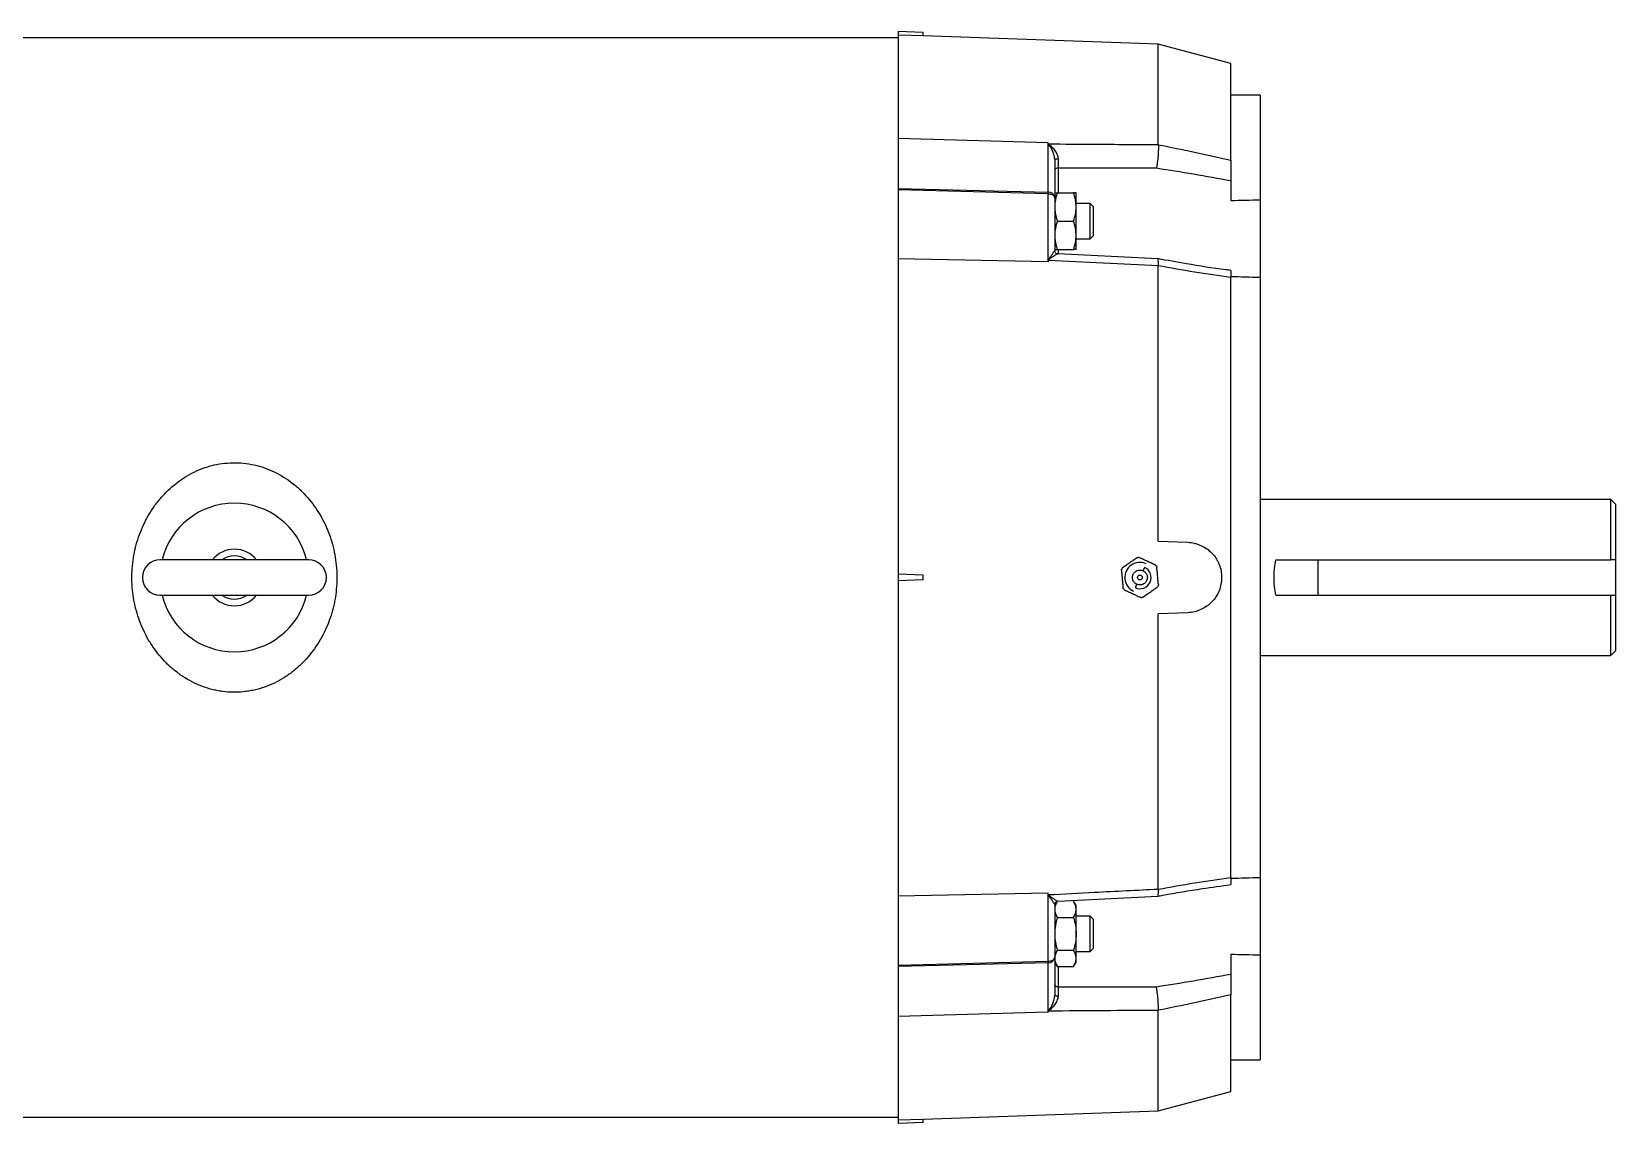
# Paper-space layout '_Top' of a CAD drawing. Header units: inches. Extents: x -17.7 to 12.2, y -8 to 5.1.
# Drawn here: x -1.79 to 12.16, y -4.81 to 4.81 of the extents above; entities that cross this region are included whole.
import ezdxf

# ---------------------------------------------------------------- set-up
doc = ezdxf.new("R2010")
doc.units = ezdxf.units.IN
doc.header["$MEASUREMENT"] = 0

psp = doc.layouts.new('_Top')

# ---------------------------------------------------------------- linework, layer by layer
at = {"color": 7, "linetype": 'Continuous', "lineweight": 25}
for p, q in [((5.844, 4.756), (-5.844, 4.756)), ((5.844, 4.809), (5.844, -4.809)), ((6.064, 4.801), (5.844, 4.809)), ((6.064, 4.771), (5.844, 4.779)), ((6.064, 4.771), (6.064, 4.801)), ((8.136, 4.699), (6.064, 4.771)), ((8.774, 4.528), (8.136, 4.699)), ((8.136, 3.814), (8.136, 4.699)), ((8.774, 3.676), (8.774, 4.528)), ((9.032, 4.249), (8.774, 4.249)), ((9.032, 4.249), (9.032, -4.249)), ((7.166, 3.83), (5.844, 3.868)), ((7.166, 3.394), (7.166, 3.83)), ((7.224, 3.683), (7.224, 2.88)), ((8.774, 3.494), (8.774, 3.321)), ((5.844, 3.427), (7.166, 3.394)), ((7.166, 3.381), (5.844, 3.414)), ((7.166, 2.78), (7.166, 3.381)), ((7.246, 3.39), (7.39, 3.39)), ((7.412, 2.89), (7.412, 3.39)), ((7.536, 3.296), (7.412, 3.296)), ((7.566, 3.266), (7.536, 3.296)), ((7.536, 2.983), (7.536, 3.296)), ((7.566, 3.013), (7.566, 3.266)), ((7.246, 3.14), (7.39, 3.14)), ((7.412, 2.983), (7.536, 2.983)), ((7.536, 2.983), (7.566, 3.013)), ((7.166, 2.78), (5.844, 2.807)), ((7.246, 2.89), (7.39, 2.89)), ((8.131, 2.808), (7.25, 2.852)), ((8.136, 0.319), (8.136, 2.745)), ((8.774, -2.643), (8.774, 2.643)), ((12.121, 0.687), (9.032, 0.687)), ((12.161, 0.647), (12.121, 0.687)), ((12.121, 0.156), (12.121, 0.687)), ((12.161, 0.647), (12.161, -0.647)), ((8.136, 0.319), (8.395, 0.31)), ((0.655, 0.155), (-0.655, 0.155)), ((9.171, 0.156), (12.121, 0.156)), ((9.541, 0.156), (9.541, -0.156)), ((6.064, 0.021), (5.844, 0.029)), ((6.064, -0.021), (6.064, 0.021)), ((6.064, -0.021), (5.844, -0.029)), ((-0.655, -0.155), (0.655, -0.155)), ((9.171, -0.156), (12.121, -0.156)), ((12.121, -0.687), (12.121, -0.156)), ((8.395, -0.31), (8.136, -0.319)), ((8.136, -2.745), (8.136, -0.319)), ((9.032, -0.687), (12.121, -0.687)), ((12.121, -0.687), (12.161, -0.647)), ((7.166, -2.78), (5.844, -2.807)), ((7.166, -3.381), (7.166, -2.78)), ((7.246, -2.852), (7.224, -2.89)), ((7.224, -2.88), (7.224, -3.683)), ((7.252, -2.852), (8.131, -2.808)), ((7.412, -2.89), (7.39, -2.851)), ((7.412, -3.39), (7.412, -2.89)), ((7.246, -2.995), (7.39, -2.995)), ((7.536, -2.983), (7.412, -2.983)), ((7.566, -3.013), (7.536, -2.983)), ((7.536, -3.296), (7.536, -2.983)), ((7.566, -3.266), (7.566, -3.013)), ((7.246, -3.284), (7.39, -3.284)), ((7.412, -3.296), (7.536, -3.296)), ((7.536, -3.296), (7.566, -3.266)), ((8.774, -3.321), (8.774, -3.494)), ((5.844, -3.414), (7.166, -3.381)), ((7.166, -3.394), (5.844, -3.427)), ((7.166, -3.83), (7.166, -3.394)), ((7.224, -3.39), (7.246, -3.428)), ((7.246, -3.428), (7.39, -3.428)), ((7.39, -3.428), (7.412, -3.39)), ((8.774, -4.528), (8.774, -3.676)), ((7.166, -3.83), (5.844, -3.868)), ((8.136, -4.699), (8.136, -3.814)), ((8.774, -4.249), (9.032, -4.249)), ((8.136, -4.699), (8.774, -4.528)), ((6.064, -4.771), (8.136, -4.699)), ((-2.344, -4.756), (5.844, -4.756)), ((5.844, -4.779), (6.064, -4.771)), ((6.064, -4.801), (5.844, -4.809)), ((6.064, -4.801), (6.064, -4.771))]:
    psp.add_line(p, q, dxfattribs=at)
at = {"color": 8, "linetype": 'Continuous', "lineweight": 25}
for p, q in [((7.253, 3.606), (7.253, 3.391)), ((7.253, 2.885), (7.253, 2.848)), ((7.253, -3.428), (7.253, -3.606))]:
    psp.add_line(p, q, dxfattribs=at)
at = {"color": 7, "linetype": 'Continuous', "lineweight": 25, "flags": 128}
for points in [[(7.253, 3.606), (7.247, 3.606), (7.242, 3.605), (7.237, 3.603), (7.232, 3.601), (7.229, 3.598), (7.226, 3.595), (7.225, 3.592), (7.224, 3.588)], [(7.166, 3.381), (7.177, 3.38), (7.188, 3.378), (7.198, 3.375), (7.207, 3.37), (7.214, 3.365), (7.22, 3.359), (7.223, 3.352), (7.224, 3.346)], [(7.166, -3.381), (7.177, -3.38), (7.188, -3.378), (7.198, -3.375), (7.207, -3.37), (7.214, -3.365), (7.22, -3.359), (7.223, -3.352), (7.224, -3.346)], [(7.253, -3.606), (7.247, -3.606), (7.242, -3.605), (7.237, -3.603), (7.232, -3.601), (7.229, -3.598), (7.226, -3.595), (7.225, -3.592), (7.224, -3.588)]]:
    psp.add_lwpolyline(points, dxfattribs=at)
at = {"color": 7, "linetype": 'Continuous', "lineweight": 25}
psp.add_circle((7.974, 0), 0.0211, dxfattribs=at)
for centre, radius, start, end in [((7.167, 3.857), 0.0366, 271.7909, 273.0278), ((7.246, 3.601), 0.0851, 85.3854, 104.766), ((6.328, 3.388), 0.838, 359.5452, 0.4548), ((7.17, 3.34), 0.0547, 6.3929, 93.6749), ((7.175, 2.844), 0.0508, 261.6119, 262.5096), ((0, 0), 0.655, 13.6884, 166.3116), ((-0.655, 0), 0.155, 90, 270), ((0, 0), 0.249, 38.4525, 141.5475), ((0, 0), 0.19, 54.6655, 125.3345), ((0.655, 0), 0.155, 270, 90), ((7.974, 0), 0.176, 94.0404, 96.0352), ((7.974, 0), 0.176, 154.0404, 156.0352), ((7.974, 0), 0.133, 65.0378, 245.0378), ((7.974, 0), 0.0985, 245.0378, 65.0378), ((7.974, 0), 0.176, 34.0404, 36.0352), ((7.974, 0), 0.176, 214.0404, 216.0352), ((7.974, 0), 0.176, 334.0404, 336.0352), ((0, 0), 0.655, 193.6884, 346.3116), ((0, 0), 0.249, 218.4525, 321.5475), ((0, 0), 0.19, 234.6655, 305.3345), ((7.974, 0), 0.176, 274.0404, 276.0352), ((7.175, -2.844), 0.0508, 97.4904, 98.3881), ((7.17, -3.34), 0.0547, 266.3251, 353.6071), ((6.328, -3.388), 0.838, 359.5452, 0.4548), ((7.246, -3.601), 0.0851, 255.234, 274.6146), ((7.167, -3.857), 0.0366, 86.9722, 88.2091)]:
    psp.add_arc(centre, radius, start, end, dxfattribs=at)
for points, knots in [([(7.168, 3.82), (7.167, 3.823), (7.167, 3.826), (7.166, 3.829), (7.166, 3.829), (7.166, 3.83), (7.166, 3.83)], [0, 0, 0, 0, 0.0003701347, 0.0003701347, 0.0003701347, 0.000439733, 0.000439733, 0.000439733, 0.000439733]), ([(7.168, 3.82), (7.168, 3.823), (7.167, 3.826), (7.166, 3.829), (7.166, 3.829), (7.166, 3.83), (7.166, 3.83)], [0, 0, 0, 0, 0.0003699194, 0.0003699194, 0.0003699194, 0.0004392839, 0.0004392839, 0.0004392839, 0.0004392839]), ([(7.224, 3.683), (7.224, 3.691), (7.223, 3.698), (7.221, 3.712), (7.219, 3.719), (7.213, 3.739), (7.209, 3.751), (7.198, 3.773), (7.192, 3.784), (7.182, 3.798), (7.179, 3.803), (7.175, 3.81), (7.173, 3.812), (7.171, 3.815), (7.17, 3.816), (7.169, 3.818), (7.168, 3.819), (7.168, 3.82)], [0, 0, 0, 0, 0.125, 0.125, 0.25, 0.25, 0.5, 0.5, 0.75, 0.75, 0.875, 0.875, 0.9375, 0.9375, 0.96875, 0.96875, 1, 1, 1, 1]), ([(7.168, 3.82), (7.169, 3.82), (7.169, 3.819), (7.17, 3.818), (7.171, 3.818), (7.172, 3.816), (7.173, 3.815), (7.177, 3.813), (7.179, 3.811), (7.187, 3.805), (7.191, 3.8), (7.2, 3.791), (7.205, 3.787), (7.214, 3.777), (7.218, 3.771), (7.23, 3.755), (7.237, 3.742), (7.249, 3.716), (7.253, 3.701), (7.253, 3.686)], [0, 0, 0, 0, 0.015625, 0.015625, 0.03125, 0.03125, 0.0625, 0.0625, 0.125, 0.125, 0.25, 0.25, 0.375, 0.375, 0.5, 0.5, 0.75, 0.75, 1, 1, 1, 1]), ([(7.168, 3.82), (7.304, 3.819), (7.44, 3.819), (7.575, 3.818), (7.762, 3.816), (7.949, 3.815), (8.136, 3.814)], [0.00001116, 0.00001116, 0.00001116, 0.00001116, 0.01035908, 0.01035908, 0.01035908, 0.02462641, 0.02462641, 0.02462641, 0.02462641]), ([(8.136, 3.813), (8.137, 3.807), (8.137, 3.801), (8.137, 3.786), (8.137, 3.778), (8.136, 3.762), (8.136, 3.753), (8.135, 3.735), (8.134, 3.725), (8.133, 3.706), (8.132, 3.696), (8.13, 3.677), (8.129, 3.667), (8.126, 3.648), (8.125, 3.639), (8.123, 3.626), (8.122, 3.622), (8.121, 3.613), (8.12, 3.609), (8.119, 3.605)], [0, 0, 0, 0, 0.125, 0.125, 0.25, 0.25, 0.375, 0.375, 0.5, 0.5, 0.625, 0.625, 0.75, 0.75, 0.875, 0.875, 0.9375, 0.9375, 1, 1, 1, 1]), ([(7.253, 3.686), (7.253, 3.672), (7.253, 3.658), (7.253, 3.637), (7.253, 3.631), (7.253, 3.618), (7.253, 3.612), (7.253, 3.606)], [0, 0, 0, 0, 0.5, 0.5, 0.75, 0.75, 1, 1, 1, 1]), ([(8.774, 3.676), (8.774, 3.666), (8.774, 3.654), (8.774, 3.626), (8.774, 3.61), (8.774, 3.585), (8.774, 3.577), (8.774, 3.56), (8.774, 3.552), (8.774, 3.526), (8.774, 3.51), (8.774, 3.494)], [0, 0, 0, 0, 0.25, 0.25, 0.5, 0.5, 0.625, 0.625, 0.75, 0.75, 1, 1, 1, 1]), ([(8.119, 3.605), (7.938, 3.605), (7.757, 3.606), (7.575, 3.606), (7.468, 3.606), (7.36, 3.606), (7.253, 3.606)], [0, 0, 0, 0, 0.01382925, 0.01382925, 0.01382925, 0.02202594, 0.02202594, 0.02202594, 0.02202594]), ([(7.246, 3.39), (7.24, 3.369), (7.234, 3.349), (7.226, 3.307), (7.224, 3.286), (7.224, 3.265)], [0, 0, 0, 0, 0.5, 0.5, 1, 1, 1, 1]), ([(7.224, 3.39), (7.224, 3.39), (7.226, 3.39), (7.234, 3.39), (7.24, 3.39), (7.246, 3.39)], [0, 0, 0, 0, 0.5, 0.5, 1, 1, 1, 1]), ([(7.412, 3.265), (7.412, 3.275), (7.411, 3.286), (7.409, 3.307), (7.408, 3.317), (7.402, 3.349), (7.396, 3.369), (7.39, 3.39)], [0, 0, 0, 0, 0.25, 0.25, 0.5, 0.5, 1, 1, 1, 1]), ([(7.412, 3.39), (7.412, 3.39), (7.41, 3.39), (7.402, 3.39), (7.396, 3.39), (7.39, 3.39)], [0, 0, 0, 0, 0.5, 0.5, 1, 1, 1, 1]), ([(7.224, 3.265), (7.224, 3.254), (7.225, 3.243), (7.227, 3.222), (7.228, 3.212), (7.234, 3.181), (7.24, 3.16), (7.246, 3.14)], [0, 0, 0, 0, 0.25, 0.25, 0.5, 0.5, 1, 1, 1, 1]), ([(7.39, 3.14), (7.396, 3.16), (7.402, 3.181), (7.41, 3.222), (7.412, 3.243), (7.412, 3.265)], [0, 0, 0, 0, 0.5, 0.5, 1, 1, 1, 1]), ([(7.246, 3.14), (7.24, 3.119), (7.234, 3.099), (7.226, 3.057), (7.224, 3.036), (7.224, 3.015)], [0, 0, 0, 0, 0.5, 0.5, 1, 1, 1, 1]), ([(7.412, 3.015), (7.412, 3.025), (7.411, 3.036), (7.409, 3.057), (7.408, 3.067), (7.402, 3.099), (7.396, 3.119), (7.39, 3.14)], [0, 0, 0, 0, 0.25, 0.25, 0.5, 0.5, 1, 1, 1, 1]), ([(7.224, 3.015), (7.224, 3.004), (7.225, 2.993), (7.227, 2.972), (7.228, 2.962), (7.234, 2.931), (7.24, 2.91), (7.246, 2.89)], [0, 0, 0, 0, 0.25, 0.25, 0.5, 0.5, 1, 1, 1, 1]), ([(7.39, 2.89), (7.396, 2.91), (7.402, 2.931), (7.41, 2.972), (7.412, 2.993), (7.412, 3.015)], [0, 0, 0, 0, 0.5, 0.5, 1, 1, 1, 1]), ([(7.168, 2.794), (7.168, 2.79), (7.167, 2.786), (7.166, 2.782), (7.166, 2.781), (7.166, 2.781), (7.166, 2.78)], [0, 0, 0, 0, 0.0003699194, 0.0003699194, 0.0003699194, 0.0004392839, 0.0004392839, 0.0004392839, 0.0004392839]), ([(7.168, 2.794), (7.167, 2.79), (7.167, 2.786), (7.166, 2.782), (7.166, 2.781), (7.166, 2.781), (7.166, 2.78)], [0, 0, 0, 0, 0.0003701347, 0.0003701347, 0.0003701347, 0.000439733, 0.000439733, 0.000439733, 0.000439733]), ([(7.168, 2.794), (7.168, 2.795), (7.169, 2.797), (7.17, 2.799), (7.171, 2.801), (7.173, 2.804), (7.175, 2.807), (7.179, 2.814), (7.182, 2.819), (7.192, 2.833), (7.198, 2.842), (7.208, 2.857), (7.213, 2.864), (7.219, 2.872), (7.221, 2.874), (7.223, 2.878), (7.224, 2.879), (7.224, 2.88)], [0, 0, 0, 0, 0.03125, 0.03125, 0.0625, 0.0625, 0.125, 0.125, 0.25, 0.25, 0.5, 0.5, 0.75, 0.75, 0.875, 0.875, 1, 1, 1, 1]), ([(7.253, 2.85), (7.253, 2.851), (7.252, 2.851), (7.248, 2.85), (7.246, 2.849), (7.237, 2.846), (7.23, 2.842), (7.214, 2.831), (7.205, 2.825), (7.191, 2.815), (7.187, 2.811), (7.179, 2.805), (7.177, 2.803), (7.173, 2.8), (7.172, 2.798), (7.171, 2.797), (7.17, 2.796), (7.169, 2.795), (7.169, 2.794), (7.168, 2.794)], [0, 0, 0, 0, 0.125, 0.125, 0.25, 0.25, 0.5, 0.5, 0.75, 0.75, 0.875, 0.875, 0.9375, 0.9375, 0.96875, 0.96875, 0.984375, 0.984375, 1, 1, 1, 1]), ([(8.136, 2.745), (7.976, 2.753), (7.815, 2.761), (7.654, 2.769), (7.492, 2.777), (7.33, 2.785), (7.168, 2.794)], [0, 0, 0, 0, 0.01225979, 0.01225979, 0.01225979, 0.02461525, 0.02461525, 0.02461525, 0.02461525]), ([(7.224, 2.89), (7.224, 2.89), (7.226, 2.89), (7.234, 2.89), (7.24, 2.89), (7.246, 2.89)], [0, 0, 0, 0, 0.5, 0.5, 1, 1, 1, 1]), ([(7.251, 2.851), (7.248, 2.851), (7.242, 2.852), (7.233, 2.858), (7.227, 2.866), (7.224, 2.875), (7.224, 2.88), (7.224, 2.881)], [0, 0, 0, 0, 0.197057, 0.426499, 0.667964, 0.904115, 1, 1, 1, 1]), ([(7.412, 2.89), (7.412, 2.89), (7.41, 2.89), (7.402, 2.89), (7.396, 2.89), (7.39, 2.89)], [0, 0, 0, 0, 0.5, 0.5, 1, 1, 1, 1]), ([(8.136, 2.746), (8.137, 2.758), (8.137, 2.783), (8.135, 2.804), (8.132, 2.806), (8.131, 2.806)], [0, 0, 0, 0, 0.356285, 0.712533, 1, 1, 1, 1]), ([(8.775, 2.705), (8.76, 2.707), (8.629, 2.723), (8.415, 2.757), (8.215, 2.793), (8.132, 2.809)], [0, 0, 0, 0, 0.07035, 0.608804, 1, 1, 1, 1]), ([(8.774, 2.704), (8.774, 2.703), (8.774, 2.701), (8.774, 2.679), (8.774, 2.655), (8.774, 2.643)], [0, 0, 0, 0, 0.3194869, 0.6872828, 1, 1, 1, 1]), ([(0.103, 1.005), (0.04, 1.013), (-0.022, 1.013), (-0.115, 1.003), (-0.146, 0.998), (-0.192, 0.988), (-0.207, 0.984), (-0.238, 0.975), (-0.253, 0.97), (-0.327, 0.944), (-0.383, 0.917), (-0.49, 0.85), (-0.539, 0.811), (-0.606, 0.747), (-0.628, 0.724), (-0.669, 0.676), (-0.688, 0.652), (-0.742, 0.575), (-0.774, 0.522), (-0.813, 0.436), (-0.825, 0.407), (-0.847, 0.348), (-0.856, 0.318), (-0.881, 0.228), (-0.892, 0.166), (-0.901, 0.072), (-0.902, 0.041), (-0.903, -0.022), (-0.902, -0.053), (-0.897, -0.116), (-0.893, -0.147), (-0.883, -0.208), (-0.877, -0.239), (-0.854, -0.331), (-0.833, -0.39), (-0.796, -0.475), (-0.782, -0.503), (-0.759, -0.544), (-0.751, -0.558), (-0.735, -0.584), (-0.726, -0.597), (-0.682, -0.662), (-0.642, -0.71), (-0.577, -0.776), (-0.554, -0.797), (-0.517, -0.826), (-0.505, -0.836), (-0.48, -0.855), (-0.467, -0.864), (-0.401, -0.907), (-0.346, -0.935), (-0.259, -0.969), (-0.229, -0.978), (-0.183, -0.99), (-0.168, -0.993), (-0.137, -1), (-0.121, -1.002), (-0.044, -1.013), (0.019, -1.014), (0.097, -1.005), (0.113, -1.003), (0.144, -0.998), (0.16, -0.995), (0.206, -0.985), (0.236, -0.976), (0.295, -0.955), (0.324, -0.943), (0.381, -0.916), (0.408, -0.901), (0.461, -0.868), (0.487, -0.85), (0.536, -0.811), (0.56, -0.791), (0.628, -0.726), (0.669, -0.678), (0.723, -0.602), (0.74, -0.576), (0.772, -0.521), (0.787, -0.493), (0.826, -0.408), (0.848, -0.35), (0.868, -0.274), (0.872, -0.259), (0.879, -0.228), (0.882, -0.212), (0.891, -0.166), (0.895, -0.135), (0.903, -0.041), (0.904, 0.021), (0.897, 0.115), (0.893, 0.147), (0.883, 0.209), (0.877, 0.24), (0.854, 0.331), (0.834, 0.39), (0.795, 0.476), (0.781, 0.504), (0.751, 0.559), (0.734, 0.585), (0.682, 0.662), (0.642, 0.71), (0.587, 0.766), (0.575, 0.776), (0.552, 0.797), (0.54, 0.808), (0.504, 0.837), (0.479, 0.856), (0.427, 0.89), (0.4, 0.905), (0.345, 0.934), (0.316, 0.947), (0.257, 0.969), (0.227, 0.979), (0.166, 0.994), (0.135, 1), (0.103, 1.005)], [0, 0, 0, 0, 0.03125, 0.03125, 0.046875, 0.046875, 0.054687, 0.054687, 0.0625, 0.0625, 0.09375, 0.09375, 0.125, 0.125, 0.140625, 0.140625, 0.15625, 0.15625, 0.1875, 0.1875, 0.203125, 0.203125, 0.21875, 0.21875, 0.25, 0.25, 0.265625, 0.265625, 0.28125, 0.28125, 0.296875, 0.296875, 0.3125, 0.3125, 0.34375, 0.34375, 0.359375, 0.359375, 0.367187, 0.367187, 0.375, 0.375, 0.40625, 0.40625, 0.421875, 0.421875, 0.429687, 0.429687, 0.4375, 0.4375, 0.46875, 0.46875, 0.484375, 0.484375, 0.492187, 0.492187, 0.5, 0.5, 0.53125, 0.53125, 0.539062, 0.539062, 0.546875, 0.546875, 0.5625, 0.5625, 0.578125, 0.578125, 0.59375, 0.59375, 0.609375, 0.609375, 0.625, 0.625, 0.65625, 0.65625, 0.671875, 0.671875, 0.6875, 0.6875, 0.71875, 0.71875, 0.726563, 0.726563, 0.734375, 0.734375, 0.75, 0.75, 0.78125, 0.78125, 0.796875, 0.796875, 0.8125, 0.8125, 0.84375, 0.84375, 0.859375, 0.859375, 0.875, 0.875, 0.90625, 0.90625, 0.914062, 0.914062, 0.921875, 0.921875, 0.9375, 0.9375, 0.953125, 0.953125, 0.96875, 0.96875, 0.984375, 0.984375, 1, 1, 1, 1]), ([(8.395, 0.31), (8.415, 0.309), (8.434, 0.307), (8.463, 0.3), (8.473, 0.297), (8.492, 0.291), (8.501, 0.287), (8.528, 0.275), (8.546, 0.265), (8.578, 0.243), (8.593, 0.229), (8.621, 0.201), (8.633, 0.186), (8.649, 0.161), (8.654, 0.152), (8.664, 0.134), (8.668, 0.125), (8.679, 0.098), (8.685, 0.079), (8.692, 0.039), (8.694, 0.02), (8.694, -0.01), (8.694, -0.02), (8.692, -0.04), (8.69, -0.05), (8.684, -0.079), (8.679, -0.098), (8.664, -0.135), (8.655, -0.152), (8.633, -0.186), (8.621, -0.201), (8.6, -0.223), (8.593, -0.229), (8.578, -0.242), (8.57, -0.248), (8.545, -0.265), (8.528, -0.275), (8.492, -0.291), (8.473, -0.298), (8.434, -0.307), (8.415, -0.309), (8.395, -0.31)], [0, 0, 0, 0, 0.0625, 0.0625, 0.09375, 0.09375, 0.125, 0.125, 0.1875, 0.1875, 0.25, 0.25, 0.3125, 0.3125, 0.34375, 0.34375, 0.375, 0.375, 0.4375, 0.4375, 0.5, 0.5, 0.53125, 0.53125, 0.5625, 0.5625, 0.625, 0.625, 0.6875, 0.6875, 0.75, 0.75, 0.78125, 0.78125, 0.8125, 0.8125, 0.875, 0.875, 0.9375, 0.9375, 1, 1, 1, 1]), ([(7.946, 0.172), (7.936, 0.165), (7.926, 0.158), (7.911, 0.147), (7.906, 0.143), (7.895, 0.136), (7.89, 0.132), (7.873, 0.121), (7.863, 0.113), (7.842, 0.099), (7.832, 0.092), (7.822, 0.085)], [0, 0, 0, 0, 0.25, 0.25, 0.375, 0.375, 0.5, 0.5, 0.75, 0.75, 1, 1, 1, 1]), ([(8.109, 0.11), (8.098, 0.115), (8.087, 0.12), (8.069, 0.128), (8.064, 0.131), (8.052, 0.136), (8.046, 0.139), (8.028, 0.147), (8.017, 0.153), (7.994, 0.163), (7.982, 0.169), (7.971, 0.174)], [0, 0, 0, 0, 0.25, 0.25, 0.375, 0.375, 0.5, 0.5, 0.75, 0.75, 1, 1, 1, 1]), ([(9.171, -0.156), (9.166, -0.131), (9.162, -0.105), (9.157, -0.053), (9.155, -0.027), (9.155, 0.013), (9.156, 0.026), (9.157, 0.053), (9.158, 0.066), (9.162, 0.105), (9.166, 0.131), (9.171, 0.156)], [0, 0, 0, 0, 0.25, 0.25, 0.5, 0.5, 0.625, 0.625, 0.75, 0.75, 1, 1, 1, 1]), ([(7.811, 0.062), (7.813, 0.05), (7.814, 0.037), (7.815, 0.019), (7.816, 0.012), (7.817, -0.001), (7.818, -0.007), (7.819, -0.027), (7.82, -0.04), (7.823, -0.065), (7.824, -0.077), (7.825, -0.089)], [0, 0, 0, 0, 0.25, 0.25, 0.375, 0.375, 0.5, 0.5, 0.75, 0.75, 1, 1, 1, 1]), ([(7.946, -0.06), (7.941, -0.057), (7.936, -0.054), (7.925, -0.045), (7.92, -0.039), (7.912, -0.023), (7.909, -0.014), (7.908, 0.007), (7.91, 0.018), (7.919, 0.038), (7.926, 0.046), (7.943, 0.059), (7.952, 0.063), (7.969, 0.066), (7.977, 0.066), (7.991, 0.064), (7.997, 0.062), (8.002, 0.06)], [0, 0, 0, 0, 0.125, 0.125, 0.25, 0.25, 0.375, 0.375, 0.5, 0.5, 0.625, 0.625, 0.75, 0.75, 0.875, 0.875, 1, 1, 1, 1]), ([(8.002, 0.06), (8.007, 0.057), (8.012, 0.054), (8.023, 0.045), (8.028, 0.039), (8.036, 0.023), (8.039, 0.014), (8.04, -0.007), (8.038, -0.018), (8.029, -0.038), (8.022, -0.046), (8.005, -0.059), (7.996, -0.063), (7.979, -0.066), (7.971, -0.066), (7.957, -0.064), (7.951, -0.062), (7.946, -0.06)], [0, 0, 0, 0, 0.125, 0.125, 0.25, 0.25, 0.375, 0.375, 0.5, 0.5, 0.625, 0.625, 0.75, 0.75, 0.875, 0.875, 1, 1, 1, 1]), ([(8.002, 0.06), (8.005, 0.066), (8.008, 0.072), (8.013, 0.083), (8.015, 0.087), (8.016, 0.089)], [0, 0, 0, 0, 0.5, 0.5, 1, 1, 1, 1]), ([(8.137, -0.062), (8.135, -0.05), (8.134, -0.037), (8.133, -0.019), (8.132, -0.012), (8.131, 0.001), (8.13, 0.007), (8.129, 0.027), (8.128, 0.04), (8.125, 0.065), (8.124, 0.077), (8.123, 0.089)], [0, 0, 0, 0, 0.25, 0.25, 0.375, 0.375, 0.5, 0.5, 0.75, 0.75, 1, 1, 1, 1]), ([(7.839, -0.11), (7.85, -0.115), (7.861, -0.12), (7.879, -0.128), (7.884, -0.131), (7.896, -0.136), (7.902, -0.139), (7.92, -0.147), (7.931, -0.153), (7.954, -0.163), (7.966, -0.169), (7.977, -0.174)], [0, 0, 0, 0, 0.25, 0.25, 0.375, 0.375, 0.5, 0.5, 0.75, 0.75, 1, 1, 1, 1]), ([(7.946, -0.06), (7.943, -0.066), (7.94, -0.072), (7.935, -0.083), (7.933, -0.087), (7.932, -0.089)], [0, 0, 0, 0, 0.5, 0.5, 1, 1, 1, 1]), ([(8.002, -0.172), (8.012, -0.165), (8.022, -0.158), (8.037, -0.147), (8.042, -0.143), (8.053, -0.136), (8.058, -0.132), (8.075, -0.121), (8.085, -0.113), (8.106, -0.099), (8.116, -0.092), (8.126, -0.085)], [0, 0, 0, 0, 0.25, 0.25, 0.375, 0.375, 0.5, 0.5, 0.75, 0.75, 1, 1, 1, 1]), ([(8.774, -2.643), (8.774, -2.656), (8.774, -2.681), (8.774, -2.702), (8.774, -2.703), (8.774, -2.704)], [0, 0, 0, 0, 0.3475387, 0.6948389, 1, 1, 1, 1]), ([(7.168, -2.794), (7.168, -2.79), (7.167, -2.786), (7.166, -2.782), (7.166, -2.781), (7.166, -2.781), (7.166, -2.78)], [0, 0, 0, 0, 0.0003699194, 0.0003699194, 0.0003699194, 0.0004392839, 0.0004392839, 0.0004392839, 0.0004392839]), ([(7.168, -2.794), (7.167, -2.79), (7.167, -2.786), (7.166, -2.782), (7.166, -2.781), (7.166, -2.781), (7.166, -2.78)], [0, 0, 0, 0, 0.0003701347, 0.0003701347, 0.0003701347, 0.000439733, 0.000439733, 0.000439733, 0.000439733]), ([(7.168, -2.794), (7.304, -2.787), (7.44, -2.78), (7.575, -2.773), (7.762, -2.764), (7.949, -2.754), (8.136, -2.745)], [0.00001116, 0.00001116, 0.00001116, 0.00001116, 0.01035908, 0.01035908, 0.01035908, 0.02462641, 0.02462641, 0.02462641, 0.02462641]), ([(8.131, -2.806), (8.132, -2.806), (8.135, -2.804), (8.137, -2.783), (8.137, -2.758), (8.136, -2.746)], [0, 0, 0, 0, 0.288772, 0.644368, 1, 1, 1, 1]), ([(8.132, -2.808), (8.146, -2.805), (8.277, -2.78), (8.492, -2.745), (8.691, -2.717), (8.775, -2.706)], [0, 0, 0, 0, 0.06955, 0.60942, 1, 1, 1, 1]), ([(7.168, -2.794), (7.169, -2.794), (7.169, -2.795), (7.17, -2.796), (7.171, -2.797), (7.172, -2.798), (7.173, -2.8), (7.177, -2.803), (7.179, -2.805), (7.187, -2.811), (7.191, -2.815), (7.2, -2.822), (7.205, -2.825), (7.214, -2.831), (7.218, -2.834), (7.23, -2.842), (7.237, -2.846), (7.249, -2.851), (7.253, -2.852), (7.253, -2.85)], [0, 0, 0, 0, 0.015625, 0.015625, 0.03125, 0.03125, 0.0625, 0.0625, 0.125, 0.125, 0.25, 0.25, 0.375, 0.375, 0.5, 0.5, 0.75, 0.75, 1, 1, 1, 1]), ([(7.224, -2.88), (7.224, -2.879), (7.223, -2.878), (7.221, -2.874), (7.219, -2.872), (7.213, -2.864), (7.209, -2.857), (7.198, -2.842), (7.192, -2.833), (7.182, -2.819), (7.179, -2.814), (7.175, -2.807), (7.173, -2.804), (7.171, -2.801), (7.17, -2.799), (7.169, -2.797), (7.168, -2.795), (7.168, -2.794)], [0, 0, 0, 0, 0.125, 0.125, 0.25, 0.25, 0.5, 0.5, 0.75, 0.75, 0.875, 0.875, 0.9375, 0.9375, 0.96875, 0.96875, 1, 1, 1, 1]), ([(7.224, -2.879), (7.224, -2.878), (7.224, -2.873), (7.228, -2.865), (7.235, -2.857), (7.243, -2.852), (7.249, -2.851), (7.251, -2.851), (7.251, -2.851)], [0, 0, 0, 0, 0.079594, 0.328954, 0.595319, 0.804579, 0.98115, 1, 1, 1, 1]), ([(7.246, -2.851), (7.24, -2.863), (7.234, -2.875), (7.226, -2.899), (7.224, -2.911), (7.224, -2.923)], [0, 0, 0, 0, 0.5, 0.5, 1, 1, 1, 1]), ([(7.224, -2.923), (7.224, -2.929), (7.225, -2.935), (7.227, -2.947), (7.228, -2.954), (7.234, -2.972), (7.24, -2.983), (7.246, -2.995)], [0, 0, 0, 0, 0.25, 0.25, 0.5, 0.5, 1, 1, 1, 1]), ([(7.412, -2.923), (7.412, -2.917), (7.411, -2.911), (7.409, -2.899), (7.408, -2.893), (7.402, -2.875), (7.396, -2.863), (7.39, -2.851)], [0, 0, 0, 0, 0.25, 0.25, 0.5, 0.5, 1, 1, 1, 1]), ([(7.39, -2.995), (7.396, -2.983), (7.402, -2.972), (7.41, -2.947), (7.412, -2.935), (7.412, -2.923)], [0, 0, 0, 0, 0.5, 0.5, 1, 1, 1, 1]), ([(7.246, -2.995), (7.24, -3.019), (7.234, -3.043), (7.226, -3.091), (7.224, -3.115), (7.224, -3.14)], [0, 0, 0, 0, 0.5, 0.5, 1, 1, 1, 1]), ([(7.39, -2.995), (7.396, -3.019), (7.402, -3.043), (7.41, -3.091), (7.412, -3.115), (7.412, -3.14)], [0, 0, 0, 0, 0.5, 0.5, 1, 1, 1, 1]), ([(7.224, -3.14), (7.224, -3.164), (7.226, -3.189), (7.234, -3.237), (7.24, -3.261), (7.246, -3.284)], [0, 0, 0, 0, 0.5, 0.5, 1, 1, 1, 1]), ([(7.412, -3.14), (7.412, -3.164), (7.41, -3.189), (7.402, -3.237), (7.396, -3.261), (7.39, -3.284)], [0, 0, 0, 0, 0.5, 0.5, 1, 1, 1, 1]), ([(7.246, -3.284), (7.24, -3.296), (7.234, -3.308), (7.226, -3.332), (7.224, -3.344), (7.224, -3.356)], [0, 0, 0, 0, 0.5, 0.5, 1, 1, 1, 1]), ([(7.412, -3.356), (7.412, -3.35), (7.411, -3.344), (7.409, -3.332), (7.408, -3.326), (7.402, -3.308), (7.396, -3.296), (7.39, -3.284)], [0, 0, 0, 0, 0.25, 0.25, 0.5, 0.5, 1, 1, 1, 1]), ([(7.224, -3.356), (7.224, -3.362), (7.225, -3.368), (7.227, -3.381), (7.228, -3.387), (7.234, -3.405), (7.24, -3.416), (7.246, -3.428)], [0, 0, 0, 0, 0.25, 0.25, 0.5, 0.5, 1, 1, 1, 1]), ([(7.39, -3.428), (7.396, -3.416), (7.402, -3.405), (7.41, -3.381), (7.412, -3.368), (7.412, -3.356)], [0, 0, 0, 0, 0.5, 0.5, 1, 1, 1, 1]), ([(7.253, -3.606), (7.387, -3.606), (7.52, -3.606), (7.654, -3.606), (7.809, -3.606), (7.964, -3.605), (8.119, -3.605)], [0.00073615, 0.00073615, 0.00073615, 0.00073615, 0.01093983, 0.01093983, 0.01093983, 0.02276209, 0.02276209, 0.02276209, 0.02276209]), ([(7.253, -3.606), (7.253, -3.618), (7.253, -3.63), (7.253, -3.651), (7.253, -3.658), (7.253, -3.672), (7.253, -3.679), (7.253, -3.686)], [0, 0, 0, 0, 0.5, 0.5, 0.75, 0.75, 1, 1, 1, 1]), ([(8.136, -3.813), (8.137, -3.807), (8.137, -3.801), (8.137, -3.786), (8.137, -3.778), (8.136, -3.762), (8.136, -3.753), (8.135, -3.735), (8.134, -3.725), (8.133, -3.706), (8.132, -3.696), (8.13, -3.677), (8.129, -3.667), (8.126, -3.648), (8.125, -3.639), (8.123, -3.626), (8.122, -3.622), (8.121, -3.613), (8.12, -3.609), (8.119, -3.605)], [0, 0, 0, 0, 0.125, 0.125, 0.25, 0.25, 0.375, 0.375, 0.5, 0.5, 0.625, 0.625, 0.75, 0.75, 0.875, 0.875, 0.9375, 0.9375, 1, 1, 1, 1]), ([(8.774, -3.494), (8.774, -3.51), (8.774, -3.526), (8.774, -3.56), (8.774, -3.577), (8.774, -3.602), (8.774, -3.61), (8.774, -3.625), (8.774, -3.633), (8.774, -3.647), (8.774, -3.653), (8.774, -3.666), (8.774, -3.671), (8.774, -3.676)], [0, 0, 0, 0, 0.25, 0.25, 0.5, 0.5, 0.625, 0.625, 0.75, 0.75, 0.875, 0.875, 1, 1, 1, 1]), ([(7.168, -3.82), (7.168, -3.819), (7.169, -3.818), (7.17, -3.816), (7.171, -3.815), (7.173, -3.812), (7.175, -3.81), (7.179, -3.803), (7.182, -3.798), (7.192, -3.784), (7.198, -3.773), (7.208, -3.751), (7.213, -3.739), (7.219, -3.719), (7.221, -3.712), (7.223, -3.698), (7.224, -3.691), (7.224, -3.683)], [0, 0, 0, 0, 0.03125, 0.03125, 0.0625, 0.0625, 0.125, 0.125, 0.25, 0.25, 0.5, 0.5, 0.75, 0.75, 0.875, 0.875, 1, 1, 1, 1]), ([(7.253, -3.686), (7.253, -3.693), (7.252, -3.701), (7.248, -3.715), (7.246, -3.722), (7.237, -3.742), (7.23, -3.755), (7.214, -3.777), (7.205, -3.787), (7.191, -3.8), (7.187, -3.805), (7.179, -3.811), (7.177, -3.813), (7.173, -3.815), (7.172, -3.816), (7.171, -3.818), (7.17, -3.818), (7.169, -3.819), (7.169, -3.82), (7.168, -3.82)], [0, 0, 0, 0, 0.125, 0.125, 0.25, 0.25, 0.5, 0.5, 0.75, 0.75, 0.875, 0.875, 0.9375, 0.9375, 0.96875, 0.96875, 0.984375, 0.984375, 1, 1, 1, 1]), ([(7.168, -3.82), (7.167, -3.823), (7.167, -3.826), (7.166, -3.829), (7.166, -3.829), (7.166, -3.83), (7.166, -3.83)], [0, 0, 0, 0, 0.0003701347, 0.0003701347, 0.0003701347, 0.000439733, 0.000439733, 0.000439733, 0.000439733]), ([(7.168, -3.82), (7.168, -3.823), (7.167, -3.826), (7.166, -3.829), (7.166, -3.829), (7.166, -3.83), (7.166, -3.83)], [0, 0, 0, 0, 0.0003699194, 0.0003699194, 0.0003699194, 0.0004392839, 0.0004392839, 0.0004392839, 0.0004392839]), ([(8.136, -3.814), (7.976, -3.815), (7.815, -3.816), (7.654, -3.817), (7.492, -3.818), (7.33, -3.819), (7.168, -3.82)], [0, 0, 0, 0, 0.01225979, 0.01225979, 0.01225979, 0.02461525, 0.02461525, 0.02461525, 0.02461525])]:
    psp.add_open_spline(points, degree=3, knots=knots, dxfattribs=at)
for points in [[(8.136, 3.814), (8.136, 3.813), (8.136, 3.813), (8.136, 3.813)], [(8.136, 3.813), (8.349, 3.771), (8.562, 3.726), (8.774, 3.676)], [(8.774, 3.494), (8.556, 3.534), (8.338, 3.572), (8.119, 3.605)], [(8.774, 3.321), (8.86, 3.324), (8.946, 3.326), (9.032, 3.328)], [(8.136, 2.746), (8.136, 2.746), (8.136, 2.745), (8.136, 2.745)], [(8.774, 2.643), (8.562, 2.672), (8.349, 2.706), (8.136, 2.746)], [(9.032, 2.642), (8.946, 2.645), (8.86, 2.648), (8.774, 2.65)], [(7.946, 0.172), (7.949, 0.173), (7.952, 0.175), (7.955, 0.175)], [(7.962, 0.176), (7.965, 0.176), (7.969, 0.175), (7.971, 0.174)], [(12.161, 0.156), (12.147, 0.156), (12.134, 0.156), (12.121, 0.156)], [(7.811, 0.062), (7.811, 0.065), (7.812, 0.068), (7.813, 0.071)], [(7.816, 0.077), (7.817, 0.08), (7.82, 0.083), (7.822, 0.085)], [(8.109, 0.11), (8.112, 0.109), (8.114, 0.106), (8.116, 0.104)], [(8.12, 0.099), (8.122, 0.096), (8.123, 0.092), (8.123, 0.089)], [(7.828, -0.099), (7.826, -0.096), (7.825, -0.092), (7.825, -0.089)], [(7.839, -0.11), (7.836, -0.109), (7.834, -0.106), (7.832, -0.104)], [(8.132, -0.077), (8.131, -0.08), (8.128, -0.083), (8.126, -0.085)], [(8.137, -0.062), (8.137, -0.065), (8.136, -0.068), (8.135, -0.071)], [(7.986, -0.176), (7.983, -0.176), (7.979, -0.175), (7.977, -0.174)], [(8.002, -0.172), (7.999, -0.173), (7.996, -0.175), (7.993, -0.175)], [(12.121, -0.156), (12.134, -0.156), (12.147, -0.156), (12.161, -0.156)], [(8.136, -2.746), (8.349, -2.706), (8.562, -2.672), (8.774, -2.643)], [(8.774, -2.65), (8.86, -2.648), (8.946, -2.645), (9.032, -2.642)], [(8.136, -2.745), (8.136, -2.745), (8.136, -2.746), (8.136, -2.746)], [(9.032, -3.328), (8.946, -3.326), (8.86, -3.324), (8.774, -3.321)], [(8.119, -3.605), (8.338, -3.572), (8.556, -3.534), (8.774, -3.494)], [(8.774, -3.676), (8.562, -3.726), (8.349, -3.771), (8.136, -3.813)], [(8.136, -3.813), (8.136, -3.813), (8.136, -3.813), (8.136, -3.814)]]:
    psp.add_open_spline(points, degree=3, dxfattribs=at)

doc.saveas('drawing.dxf')
